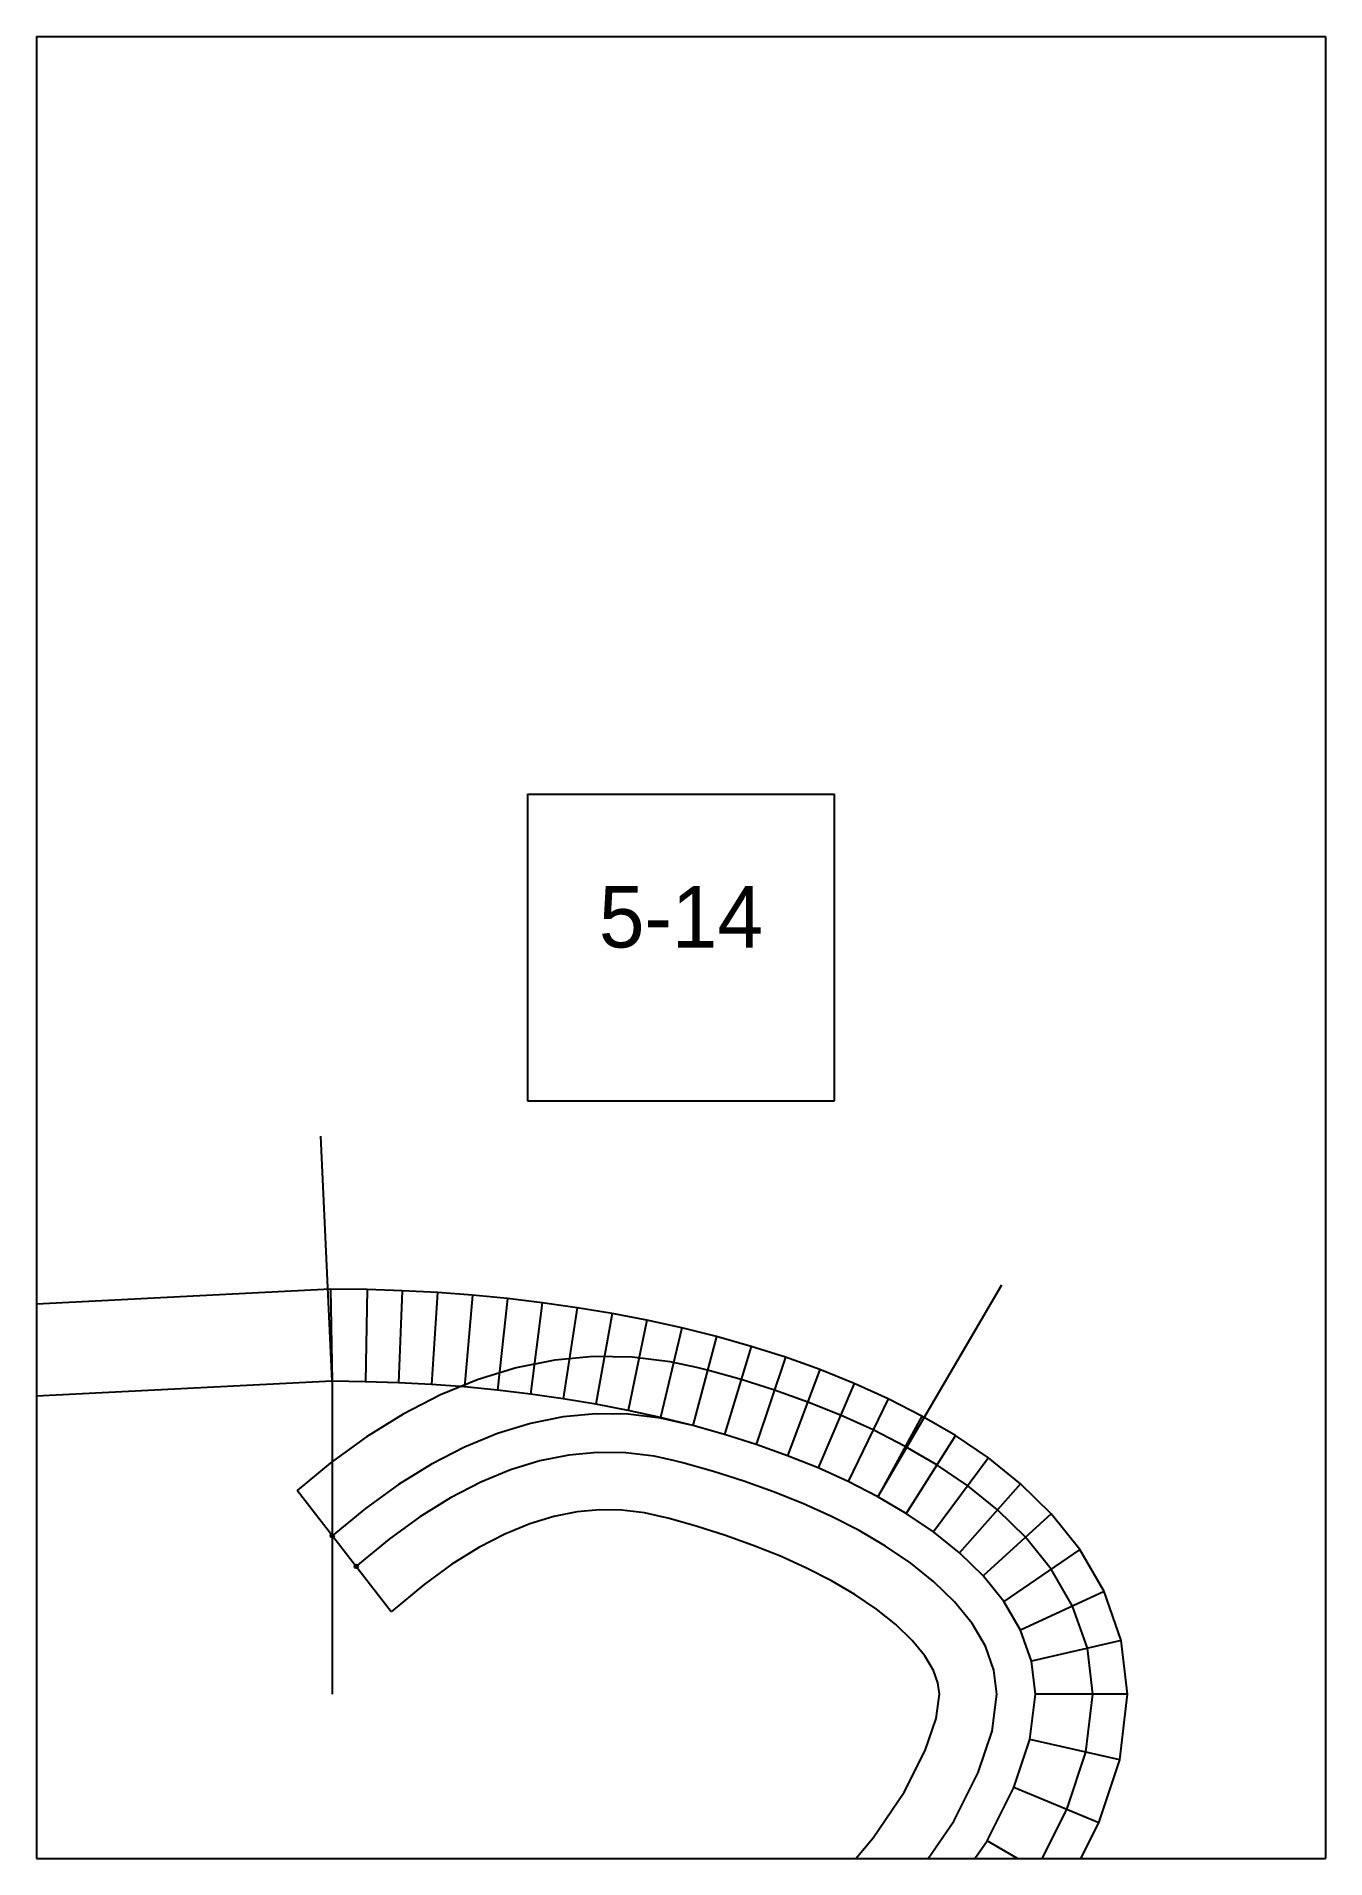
# Paper-space layout 'Plan 5-14' of a CAD drawing. Header units: metres, sheet in millimetres. Extents: x 0 to 210, y 0 to 297.
# The model-space entities are those that its viewports show. They can reach past a viewport. Long polylines and large blocks are cut down to what shows.
import ezdxf
from ezdxf.enums import TextEntityAlignment as Align

# ---------------------------------------------------------------- set-up
doc = ezdxf.new("R2010")
doc.units = ezdxf.units.M
for name, color, linetype in [('default', 7, 'Continuous'), ('mcircles', 7, 'Continuous'), ('TEXTLAYER', 7, 'Continuous'), ('VIEWPORTS', 7, 'Continuous')]:
    doc.layers.add(name, color=color, linetype=linetype)

msp = doc.modelspace()

# ---------------------------------------------------------------- linework, layer by layer
at = {"color": 9}
for p, q in [((2730, -891), (2730, -1188)), ((2730, -891), (2730, -1188)), ((2940, -891), (2940, -1188)), ((2940, -891), (2940, -1188)), ((2520, -1188), (2730, -1188)), ((2520, -1188), (2730, -1188)), ((2730, -1188), (2940, -1188)), ((2730, -1188), (2730, -1485)), ((2730, -1188), (2940, -1188)), ((2730, -1188), (2730, -1485)), ((2940, -1188), (3150, -1188)), ((2940, -1188), (2940, -1485)), ((2940, -1188), (3150, -1188)), ((2940, -1188), (2940, -1485)), ((2810, -1311.5), (2860, -1311.5)), ((2810, -1311.5), (2810, -1361.5)), ((2860, -1361.5), (2860, -1311.5)), ((2810, -1361.5), (2860, -1361.5)), ((2520, -1485), (2730, -1485)), ((2520, -1485), (2730, -1485)), ((2730, -1485), (2940, -1485)), ((2730, -1485), (2730, -1782)), ((2730, -1485), (2940, -1485)), ((2730, -1485), (2730, -1782)), ((2940, -1485), (3150, -1485)), ((2940, -1485), (2940, -1782)), ((2940, -1485), (3150, -1485)), ((2940, -1485), (2940, -1782))]:
    msp.add_line(p, q, dxfattribs=at)
at = {"layer": 'default', "color": 7, "linetype": 'Continuous'}
for p, q in [((2778.19, -1407.21), (2776.34, -1367.25)), ((2777.89, -1392.21), (2704.08, -1395.93)), ((2777.89, -1392.21), (2778.19, -1407.21)), ((2783.9, -1392.27), (2777.89, -1392.21)), ((2783.9, -1392.27), (2783.58, -1407.27)), ((2789.6, -1392.45), (2783.9, -1392.27)), ((2789.6, -1392.45), (2788.97, -1407.44)), ((2795.31, -1392.75), (2789.6, -1392.45)), ((2795.31, -1392.75), (2794.36, -1407.72)), ((2801.01, -1393.18), (2795.31, -1392.75)), ((2867.05, -1426.02), (2887.27, -1391.51)), ((2801.01, -1393.18), (2799.74, -1408.12)), ((2806.71, -1393.73), (2801.01, -1393.18)), ((2806.71, -1393.73), (2805.1, -1408.64)), ((2812.41, -1394.4), (2806.71, -1393.73)), ((2812.41, -1394.4), (2810.46, -1409.28)), ((2818.09, -1395.22), (2812.41, -1394.4)), ((2818.09, -1395.22), (2815.8, -1410.04)), ((2823.78, -1396.17), (2818.09, -1395.22)), ((2823.78, -1396.17), (2821.12, -1410.93)), ((2829.45, -1397.26), (2823.78, -1396.17)), ((2829.45, -1397.26), (2826.41, -1411.95)), ((2835.12, -1398.51), (2829.45, -1397.26)), ((2835.12, -1398.51), (2831.68, -1413.11)), ((2840.77, -1399.92), (2835.12, -1398.51)), ((2840.77, -1399.92), (2836.91, -1414.42)), ((2846.41, -1401.52), (2840.77, -1399.92)), ((2846.41, -1401.52), (2842.11, -1415.89)), ((2852.03, -1403.3), (2846.41, -1401.52)), ((2814.44, -1403.76), (2808.17, -1405.01)), ((2820.74, -1403.17), (2814.44, -1403.76)), ((2827.04, -1403.25), (2820.74, -1403.17)), ((2833.26, -1404.01), (2827.04, -1403.25)), ((2837.6, -1404.96), (2833.26, -1404.01)), ((2852.03, -1403.3), (2847.25, -1417.52)), ((2857.64, -1405.3), (2852.03, -1403.3)), ((2778.19, -1407.21), (2704.84, -1410.92)), ((2778.19, -1407.21), (2778.19, -1458.18)), ((2783.58, -1407.27), (2778.19, -1407.21)), ((2788.97, -1407.44), (2783.58, -1407.27)), ((2794.36, -1407.72), (2788.97, -1407.44)), ((2799.74, -1408.12), (2794.36, -1407.72)), ((2801.95, -1406.92), (2795.81, -1409.44)), ((2808.17, -1405.01), (2801.95, -1406.92)), ((2839.32, -1405.39), (2837.6, -1404.96)), ((2844.79, -1406.93), (2839.32, -1405.39)), ((2850.23, -1408.66), (2844.79, -1406.93)), ((2857.64, -1405.3), (2852.33, -1419.33)), ((2863.21, -1407.54), (2857.33, -1421.34)), ((2863.21, -1407.54), (2857.64, -1405.3)), ((2868.76, -1410.04), (2863.21, -1407.54)), ((2795.81, -1409.44), (2789.75, -1412.57)), ((2805.1, -1408.64), (2799.74, -1408.12)), ((2810.46, -1409.28), (2805.1, -1408.64)), ((2815.8, -1410.04), (2810.46, -1409.28)), ((2821.12, -1410.93), (2815.8, -1410.04)), ((2855.64, -1410.59), (2850.23, -1408.66)), ((2861, -1412.73), (2855.64, -1410.59)), ((2868.76, -1410.04), (2862.25, -1423.56)), ((2874.26, -1412.87), (2868.76, -1410.04)), ((2789.75, -1412.57), (2783.76, -1416.28)), ((2815.8, -1413.01), (2810.46, -1414.08)), ((2821.12, -1412.51), (2815.8, -1413.01)), ((2826.41, -1411.95), (2821.12, -1410.93)), ((2826.41, -1412.58), (2821.12, -1412.51)), ((2831.68, -1413.11), (2826.41, -1411.95)), ((2831.68, -1413.22), (2826.41, -1412.58)), ((2836.91, -1414.42), (2831.68, -1413.11)), ((2835.46, -1414.06), (2831.68, -1413.22)), ((2866.3, -1415.13), (2861, -1412.73)), ((2874.26, -1412.87), (2867.05, -1426.02)), ((2879.71, -1416.06), (2874.26, -1412.87)), ((2783.76, -1416.28), (2777.85, -1420.56)), ((2805.1, -1415.72), (2799.74, -1417.93)), ((2810.46, -1414.08), (2805.1, -1415.72)), ((2836.91, -1414.42), (2835.46, -1414.06)), ((2842.11, -1415.89), (2836.91, -1414.42)), ((2842.11, -1415.89), (2836.91, -1414.42)), ((2847.25, -1417.52), (2842.11, -1415.89)), ((2847.25, -1417.52), (2842.11, -1415.89)), ((2871.54, -1417.82), (2866.3, -1415.13)), ((2879.71, -1416.06), (2871.7, -1428.74)), ((2885.07, -1419.71), (2879.71, -1416.06)), ((2799.74, -1417.93), (2794.36, -1420.7)), ((2816.71, -1419.24), (2812, -1420.19)), ((2821.37, -1418.8), (2816.71, -1419.24)), ((2825.99, -1418.87), (2821.37, -1418.8)), ((2830.62, -1419.43), (2825.99, -1418.87)), ((2834.02, -1420.19), (2830.62, -1419.43)), ((2852.33, -1419.33), (2847.25, -1417.52)), ((2852.33, -1419.33), (2847.25, -1417.52)), ((2857.33, -1421.34), (2852.33, -1419.33)), ((2857.33, -1421.34), (2852.33, -1419.33)), ((2876.69, -1420.84), (2871.54, -1417.82)), ((2777.85, -1420.56), (2772.45, -1425.02)), ((2794.36, -1420.7), (2788.97, -1424.04)), ((2807.23, -1421.65), (2802.38, -1423.65)), ((2812, -1420.19), (2807.23, -1421.65)), ((2835.29, -1420.51), (2834.02, -1420.19)), ((2840.3, -1421.92), (2835.29, -1420.51)), ((2845.23, -1423.49), (2840.3, -1421.92)), ((2862.25, -1423.56), (2857.33, -1421.34)), ((2862.25, -1423.56), (2857.33, -1421.34)), ((2885.07, -1419.71), (2876.16, -1431.77)), ((2881.71, -1424.25), (2876.69, -1420.84)), ((2890.3, -1423.91), (2885.07, -1419.71)), ((2787.78, -1444.78), (2772.45, -1425.02)), ((2788.97, -1424.04), (2783.58, -1427.95)), ((2802.38, -1423.65), (2797.46, -1426.18)), ((2850.09, -1425.22), (2845.23, -1423.49)), ((2854.86, -1427.13), (2850.09, -1425.22)), ((2867.05, -1426.02), (2862.25, -1423.56)), ((2867.05, -1426.02), (2862.25, -1423.56)), ((2890.3, -1423.91), (2880.37, -1435.15)), ((2886.56, -1428.14), (2881.71, -1424.25)), ((2895.32, -1428.81), (2890.3, -1423.91)), ((2783.58, -1427.95), (2778.19, -1432.41)), ((2797.46, -1426.18), (2792.48, -1429.28)), ((2818.07, -1428.49), (2814.29, -1429.25)), ((2821.75, -1428.15), (2818.07, -1428.49)), ((2825.36, -1428.19), (2821.75, -1428.15)), ((2829.04, -1428.65), (2825.36, -1428.19)), ((2859.51, -1429.23), (2854.86, -1427.13)), ((2871.7, -1428.74), (2867.05, -1426.02)), ((2871.7, -1428.74), (2867.05, -1426.02)), ((2891.14, -1432.61), (2886.56, -1428.14)), ((2792.48, -1429.28), (2787.44, -1432.93)), ((2810.38, -1430.45), (2806.31, -1432.13)), ((2814.29, -1429.25), (2810.38, -1430.45)), ((2831.87, -1429.29), (2829.04, -1428.65)), ((2832.89, -1429.54), (2831.87, -1429.29)), ((2837.61, -1430.88), (2832.89, -1429.54)), ((2842.25, -1432.35), (2837.61, -1430.88)), ((2864.01, -1431.54), (2859.51, -1429.23)), ((2876.16, -1431.77), (2871.7, -1428.74)), ((2876.16, -1431.77), (2871.7, -1428.74)), ((2895.32, -1428.81), (2884.23, -1438.91)), ((2899.97, -1434.61), (2895.32, -1428.81)), ((2787.44, -1432.93), (2782.05, -1437.39)), ((2802.07, -1434.32), (2797.69, -1437.04)), ((2806.31, -1432.13), (2802.07, -1434.32)), ((2846.78, -1433.97), (2842.25, -1432.35)), ((2851.2, -1435.73), (2846.78, -1433.97)), ((2868.33, -1434.07), (2864.01, -1431.54)), ((2872.42, -1436.84), (2868.33, -1434.07)), ((2880.37, -1435.15), (2876.16, -1431.77)), ((2880.37, -1435.15), (2876.16, -1431.77)), ((2895.31, -1437.81), (2891.14, -1432.61)), ((2797.69, -1437.04), (2793.16, -1440.32)), ((2855.45, -1437.66), (2851.2, -1435.73)), ((2876.19, -1439.87), (2872.42, -1436.84)), ((2884.23, -1438.91), (2880.37, -1435.15)), ((2884.23, -1438.91), (2880.37, -1435.15)), ((2899.97, -1434.61), (2887.61, -1443.1)), ((2903.93, -1441.47), (2899.97, -1434.61)), ((2793.16, -1440.32), (2787.78, -1444.78)), ((2859.52, -1439.74), (2855.45, -1437.66)), ((2863.34, -1441.98), (2859.52, -1439.74)), ((2879.57, -1443.15), (2876.19, -1439.87)), ((2887.61, -1443.1), (2884.23, -1438.91)), ((2887.61, -1443.1), (2884.23, -1438.91)), ((2898.8, -1443.84), (2895.31, -1437.81)), ((2866.86, -1444.36), (2863.34, -1441.98)), ((2882.42, -1446.67), (2879.57, -1443.15)), ((2890.32, -1447.76), (2887.61, -1443.1)), ((2890.32, -1447.76), (2887.61, -1443.1)), ((2903.93, -1441.47), (2890.32, -1447.76)), ((2906.72, -1449.45), (2903.93, -1441.47)), ((2870, -1446.87), (2866.86, -1444.36)), ((2901.21, -1450.73), (2898.8, -1443.84)), ((2872.65, -1449.44), (2870, -1446.87)), ((2884.6, -1450.4), (2882.42, -1446.67)), ((2892.11, -1452.84), (2890.32, -1447.76)), ((2892.11, -1452.84), (2890.32, -1447.76)), ((2874.71, -1451.97), (2872.65, -1449.44)), ((2876.11, -1454.32), (2874.71, -1451.97)), ((2885.97, -1454.27), (2884.6, -1450.4)), ((2906.72, -1449.45), (2892.11, -1452.84)), ((2902.09, -1458.18), (2901.21, -1450.73)), ((2907.74, -1458.18), (2906.72, -1449.45)), ((2876.86, -1456.38), (2876.11, -1454.32)), ((2886.44, -1458.18), (2885.97, -1454.27)), ((2892.74, -1458.18), (2892.11, -1452.84)), ((2892.74, -1458.18), (2892.11, -1452.84)), ((2876.58, -1462.16), (2877.09, -1458.18)), ((2877.09, -1458.18), (2876.86, -1456.38)), ((2885.7, -1464.23), (2886.44, -1458.18)), ((2891.84, -1465.62), (2892.74, -1458.18)), ((2891.84, -1465.62), (2892.74, -1458.18)), ((2907.74, -1458.18), (2892.74, -1458.18)), ((2900.96, -1467.68), (2902.09, -1458.18)), ((2906.47, -1468.93), (2907.74, -1458.18)), ((2874.76, -1467.39), (2876.58, -1462.16)), ((2883.39, -1470.99), (2885.7, -1464.23)), ((2889.21, -1473.42), (2891.84, -1465.62)), ((2889.21, -1473.42), (2891.84, -1465.62)), ((2906.47, -1468.93), (2891.84, -1465.62)), ((2871.36, -1474.18), (2874.76, -1467.39)), ((2897.84, -1477.02), (2900.96, -1467.68)), ((2903.05, -1479.19), (2906.47, -1468.93)), ((2879.42, -1478.91), (2883.39, -1470.99)), ((2866.29, -1481.61), (2871.36, -1474.18)), ((2884.86, -1482.1), (2889.21, -1473.42)), ((2884.86, -1482.1), (2889.21, -1473.42)), ((2903.05, -1479.19), (2889.21, -1473.42)), ((2873.78, -1487.21), (2879.42, -1478.91)), ((2892.92, -1486.83), (2897.84, -1477.02)), ((2859.51, -1489.84), (2866.29, -1481.61)), ((2897.79, -1489.69), (2903.05, -1479.19)), ((2878.82, -1490.99), (2884.86, -1482.1)), ((2878.82, -1490.99), (2884.86, -1482.1)), ((2897.79, -1489.69), (2884.86, -1482.1))]:
    msp.add_line(p, q, dxfattribs=at)
at = {"layer": 'mcircles', "color": 7, "linetype": 'Continuous'}
for centre in [(2778.19, -1432.39), (2782.09, -1437.39)]:
    msp.add_circle(centre, 0.3, dxfattribs=at)

# ---------------------------------------------------------------- texts
at = {"layer": 'TEXTLAYER', "color": 1}
msp.add_text('5-14', height=10, dxfattribs=at).set_placement((2835, -1336.5), align=Align.CENTER)

psp = doc.layouts.new('Plan 5-14')

# ---------------------------------------------------------------- viewports
at = {"layer": 'VIEWPORTS'}
psp.add_viewport(center=(105, 148.5), size=(210, 297), view_center_point=(2835, -1336.5), view_height=297, dxfattribs=at)

doc.saveas('drawing.dxf')
